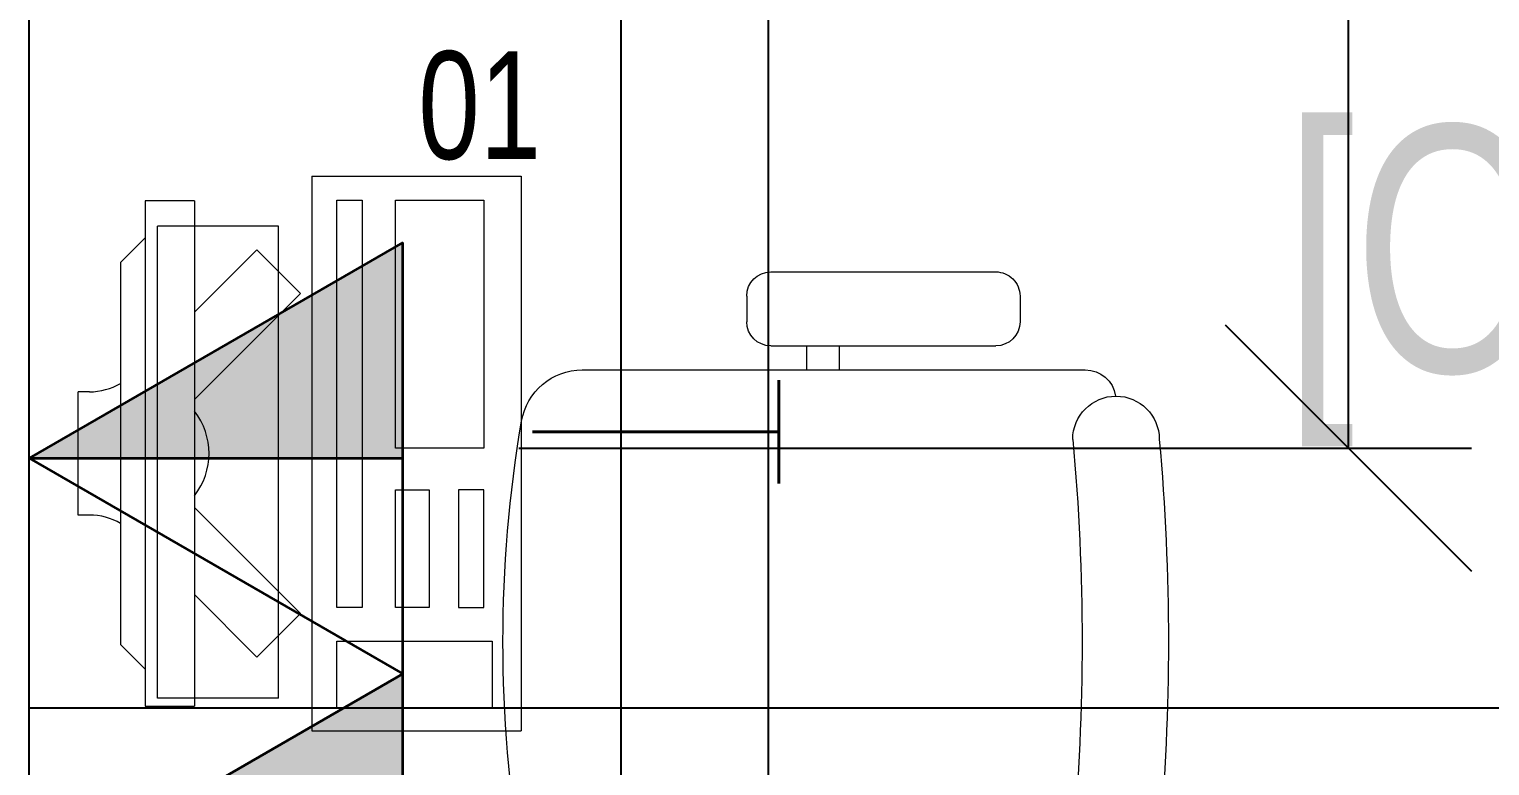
# Model space of a CAD drawing. Extents: x -560814 to 57327, y -29287 to 19916.
# Drawn here: x 29316 to 30501, y 3193 to 3791 of the extents above; entities that cross this region are included whole.
import ezdxf

# ---------------------------------------------------------------- set-up
doc = ezdxf.new("R2010")
doc.units = 0
doc.header["$LTSCALE"] = 0.25
doc.linetypes.add('DASHDOT', pattern=[25.4, 12.7, -6.35, 0, -6.35])
for name, color, linetype, lineweight in [('01-First Floor$0$72_EGR_BASE_TEXT', 252, 'Continuous', 5), ('01-First Floor$0$72_EGR_EQP_TAG', 142, 'Continuous', 5), ('01-First Floor$0$LOADING', 253, 'Continuous', 5), ('01-First Floor$0$Walls', 251, 'Continuous', 5), ('E-LITE-CLNG-CNDT', 6, 'DASHDOT', 35), ('T-DATA-DEVC-TYPE', 2, 'Continuous', 25), ('T-DATA-DIM', 251, 'DASHDOT', 25), ('T-DATA-WALL @ 100', 33, 'Continuous', 35)]:
    doc.layers.add(name, color=color, linetype=linetype, lineweight=lineweight)
doc.layers.add('01-First Floor$0$FALSE CEILING', color=251, linetype='Continuous')
doc.styles.add('01-First Floor$0$X3G_ENTITY_257CFD', font='swisscl.ttf', dxfattribs={"height": 200})
doc.styles.add('01-First Floor$0$X3G_ENTITY_9F38', font='swisscl.ttf', dxfattribs={"height": 0.2})
doc.styles.add('DC_SIMPLEX', font='SIMPLEX.shx', dxfattribs={"width": 0.7})
doc.dimstyles.new('DevCad-MM', dxfattribs={"dimscale": 0.01, "dimtxt": 2, "dimasz": 2, "dimexe": 1, "dimexo": 1, "dimgap": 0.6, "dimtad": 1, "dimdec": 0, "dimrnd": 10, "dimzin": 1, "dimdsep": 46, "dimtxsty": 'DC_SIMPLEX', "dimblk1": 'OBLIQUE', "dimblk2": 'OBLIQUE', "dimsah": 1, "dimcen": 3, "dimclrd": 256, "dimclre": 256, "dimclrt": 45, "dimadec": 0, "dimazin": 0, "dimtfac": 1, "dimtdec": 0, "dimtix": 1, "dimtmove": 2, "dimatfit": 2, "dimldrblk": 'OBLIQUE', "dimfxl": 1, "dimtolj": 1, "dimtzin": 0, "dimarcsym": 0})

# ---------------------------------------------------------------- blocks, each defined once
blk = doc.blocks.new('*U62')
blk.add_hatch(color=254).paths.add_polyline_path([(1.75, 3.031), (0, 3.031), (0, 0)])
blk.add_line((0, 0), (0, 3.031))
blk.add_lwpolyline([(1.75, 3.031), (0, 0), (-1.75, 3.031)], close=True)
at = {"layer": 'T-DATA-DEVC-TYPE', "style": 'DC_SIMPLEX', "width": 0.7, "flags": 8}
blk.add_attdef('DC_TYPE', (2.682, 5.634), '', height=2, rotation=360, dxfattribs=at)
blk = doc.blocks.new('*U61')
blk.add_hatch(color=254).paths.add_polyline_path([(1.75, 3.031), (0, 3.031), (0, 0)])
blk.add_line((0, 0), (0, 3.031))
blk.add_lwpolyline([(1.75, 3.031), (0, 0), (-1.75, 3.031)], close=True)
at = {"layer": 'T-DATA-DEVC-TYPE', "style": 'DC_SIMPLEX', "width": 0.7, "flags": 8}
blk.add_attdef('DC_TYPE', (2.682, 5.634), '', height=2, rotation=360, dxfattribs=at)
blk = doc.blocks.new('01-First Floor$0$ITCWLS1-P')
at = {"layer": '01-First Floor$0$LOADING'}
for p, q in [((-0.17, 0.45), (-0.17, 0)), ((-0.17, 0.45), (0, 0.45)), ((0, 0.45), (0, 0)), ((-0.2651, 0.43, 0), (-0.3051, 0.43, 0)), ((-0.3051, 0.43, 0), (-0.3051, 0.02, 0)), ((-0.2651, 0.43, 0), (-0.2651, 0.02, 0)), ((-0.1496, 0.4305), (-0.1291, 0.4305)), ((-0.1291, 0.4305), (-0.1291, 0.4089)), ((-0.197, 0.4094), (-0.295, 0.4094)), ((-0.295, 0.0264), (-0.295, 0.4094)), ((-0.197, 0.0264), (-0.197, 0.4094)), ((-0.3251, 0.38, 0), (-0.3051, 0.4, 0)), ((-0.3251, 0.38, 0), (-0.3251, 0.07, 0)), ((-0.3503, 0.275), (-0.3596, 0.275)), ((-0.3596, 0.175), (-0.3596, 0.275)), ((-0.3503, 0.175), (-0.3596, 0.175)), ((-0.3251, 0.07, 0), (-0.3051, 0.05, 0)), ((-0.197, 0.0264), (-0.295, 0.0264)), ((-0.3051, 0.02, 0), (-0.2651, 0.02, 0)), ((-0.17, 0), (0, 0))]:
    blk.add_line(p, q, dxfattribs=at)
at = {"layer": '01-First Floor$0$LOADING', "extrusion": (2.48281e-10, 3.18408e-10, -1)}
for p, q in [((-0.2651, 0.3395), (-0.2144, 0.3902)), ((-0.1791, 0.3548), (-0.2144, 0.3902)), ((-0.2651, 0.2688), (-0.1791, 0.3548))]:
    blk.add_line(p, q, dxfattribs=at)
at = {"layer": '01-First Floor$0$LOADING', "extrusion": (2.48281e-10, -3.18408e-10, -1)}
for p, q in [((-0.2651, 0.1812), (-0.1791, 0.0952)), ((-0.2651, 0.1105), (-0.2144, 0.0598)), ((-0.1791, 0.0952), (-0.2144, 0.0598))]:
    blk.add_line(p, q, dxfattribs=at)
at = {"layer": '01-First Floor$0$LOADING'}
for points in [[(-0.1291, 0.4089), (-0.1291, 0.1), (-0.1496, 0.1), (-0.1496, 0.4305)], [(-0.1496, 0.1), (-0.1496, 0.1), (-0.1496, 0.1), (-0.1496, 0.1), (-0.1496, 0.1), (-0.1496, 0.1), (-0.1496, 0.1), (-0.1496, 0.1), (-0.1496, 0.1)], [(-0.1496, 0.1), (-0.1496, 0.1), (-0.1496, 0.1), (-0.1496, 0.1), (-0.1496, 0.1), (-0.1496, 0.1), (-0.1496, 0.1), (-0.1496, 0.1), (-0.1496, 0.1), (-0.1496, 0.1), (-0.1496, 0.1), (-0.1496, 0.1), (-0.1496, 0.1), (-0.1496, 0.1), (-0.1496, 0.1), (-0.1496, 0.1), (-0.1496, 0.1), (-0.1496, 0.1)], [(-0.1496, 0.1), (-0.1496, 0.1), (-0.1496, 0.1), (-0.1496, 0.1), (-0.1496, 0.1), (-0.1496, 0.1), (-0.1496, 0.1), (-0.1496, 0.1), (-0.1496, 0.1), (-0.1496, 0.1)], [(-0.1496, 0.1), (-0.1496, 0.1), (-0.1496, 0.1), (-0.1496, 0.1), (-0.1496, 0.1), (-0.1496, 0.1), (-0.1496, 0.1)], [(-0.1496, 0.1), (-0.1496, 0.1), (-0.1496, 0.1), (-0.1496, 0.1), (-0.1496, 0.1), (-0.1496, 0.1), (-0.1496, 0.1), (-0.1496, 0.1), (-0.1496, 0.1), (-0.1496, 0.1)], [(-0.1496, 0.1), (-0.1496, 0.1), (-0.1496, 0.1), (-0.1496, 0.1), (-0.1496, 0.1), (-0.1496, 0.1), (-0.1496, 0.1), (-0.1496, 0.1), (-0.1496, 0.1), (-0.1496, 0.1), (-0.1496, 0.1), (-0.1496, 0.1), (-0.1496, 0.1), (-0.1496, 0.1), (-0.1496, 0.1)], [(-0.1496, 0.1), (-0.1496, 0.1), (-0.1496, 0.1), (-0.1496, 0.1), (-0.1496, 0.1), (-0.1496, 0.1), (-0.1496, 0.1), (-0.1496, 0.1), (-0.1496, 0.1), (-0.1496, 0.1)], [(-0.1496, 0.1), (-0.1496, 0.1), (-0.1496, 0.1), (-0.1496, 0.1), (-0.1496, 0.1), (-0.1496, 0.1), (-0.1496, 0.1), (-0.1496, 0.1), (-0.1496, 0.1), (-0.1496, 0.1)], [(-0.1496, 0.1), (-0.1496, 0.1), (-0.1496, 0.1), (-0.1496, 0.1), (-0.1496, 0.1), (-0.1496, 0.1), (-0.1496, 0.1), (-0.1496, 0.1), (-0.1496, 0.1), (-0.1496, 0.1), (-0.1496, 0.1), (-0.1496, 0.1), (-0.1496, 0.1), (-0.1496, 0.1), (-0.1496, 0.1), (-0.1496, 0.1), (-0.1496, 0.1), (-0.1496, 0.1), (-0.1496, 0.1), (-0.1496, 0.1), (-0.1496, 0.1), (-0.1496, 0.1), (-0.1496, 0.1), (-0.1496, 0.1), (-0.1496, 0.1), (-0.1496, 0.1), (-0.1496, 0.1), (-0.1496, 0.1), (-0.1496, 0.1), (-0.1496, 0.1), (-0.1496, 0.1), (-0.1496, 0.1), (-0.1496, 0.1), (-0.1496, 0.1), (-0.1496, 0.1), (-0.1496, 0.1), (-0.1496, 0.1), (-0.1496, 0.1), (-0.1496, 0.1), (-0.1496, 0.1), (-0.1496, 0.1), (-0.1496, 0.1), (-0.1496, 0.1), (-0.1496, 0.1), (-0.1496, 0.1), (-0.1496, 0.1), (-0.1496, 0.1), (-0.1496, 0.1), (-0.1496, 0.1), (-0.1496, 0.1), (-0.1496, 0.1), (-0.1496, 0.1), (-0.1496, 0.1), (-0.1496, 0.1)], [(-0.1496, 0.1), (-0.1496, 0.1), (-0.1496, 0.1), (-0.1496, 0.1), (-0.1496, 0.1), (-0.1496, 0.1), (-0.1496, 0.1), (-0.1496, 0.1), (-0.1496, 0.1), (-0.1496, 0.1), (-0.1496, 0.1), (-0.1496, 0.1), (-0.1496, 0.1), (-0.1496, 0.1), (-0.1496, 0.1), (-0.1496, 0.1), (-0.1496, 0.1), (-0.1496, 0.1), (-0.1496, 0.1), (-0.1496, 0.1), (-0.1496, 0.1), (-0.1496, 0.1), (-0.1496, 0.1), (-0.1496, 0.1), (-0.1496, 0.1), (-0.1496, 0.1), (-0.1496, 0.1), (-0.1496, 0.1), (-0.1496, 0.1), (-0.1496, 0.1), (-0.1496, 0.1), (-0.1496, 0.1), (-0.1496, 0.1), (-0.1496, 0.1), (-0.1496, 0.1), (-0.1496, 0.1), (-0.1496, 0.1), (-0.1496, 0.1), (-0.1496, 0.1), (-0.1496, 0.1), (-0.1496, 0.1), (-0.1496, 0.1), (-0.1496, 0.1), (-0.1496, 0.1), (-0.1496, 0.1), (-0.1496, 0.1), (-0.1496, 0.1), (-0.1496, 0.1), (-0.1496, 0.1), (-0.1496, 0.1), (-0.1496, 0.1), (-0.1496, 0.1), (-0.1496, 0.1), (-0.1496, 0.1), (-0.1496, 0.1), (-0.1496, 0.1), (-0.1496, 0.1), (-0.1496, 0.1), (-0.1496, 0.1), (-0.1496, 0.1), (-0.1496, 0.1), (-0.1496, 0.1), (-0.1496, 0.1), (-0.1496, 0.1), (-0.1496, 0.1), (-0.1496, 0.1), (-0.1496, 0.1), (-0.1496, 0.1), (-0.1496, 0.1), (-0.1496, 0.1), (-0.1496, 0.1), (-0.1496, 0.1), (-0.1496, 0.1), (-0.1496, 0.1), (-0.1496, 0.1), (-0.1496, 0.1), (-0.1496, 0.1), (-0.1496, 0.1), (-0.1496, 0.1), (-0.1496, 0.1), (-0.1496, 0.1), (-0.1496, 0.1), (-0.1496, 0.1), (-0.1496, 0.1), (-0.1496, 0.1), (-0.1496, 0.1), (-0.1496, 0.1), (-0.1496, 0.1), (-0.1496, 0.1)], [(-0.1496, 0.1), (-0.1496, 0.1), (-0.1496, 0.1), (-0.1496, 0.1), (-0.1496, 0.1), (-0.1496, 0.1), (-0.1496, 0.1), (-0.1496, 0.1), (-0.1496, 0.1), (-0.1496, 0.1), (-0.1496, 0.1), (-0.1496, 0.1)], [(-0.1496, 0.1), (-0.1496, 0.1), (-0.1496, 0.1), (-0.1496, 0.1), (-0.1496, 0.1), (-0.1496, 0.1), (-0.1496, 0.1)], [(-0.1496, 0.1), (-0.1496, 0.1), (-0.1496, 0.1), (-0.1496, 0.1), (-0.1496, 0.1), (-0.1496, 0.1), (-0.1496, 0.1), (-0.1496, 0.1), (-0.1496, 0.1), (-0.1496, 0.1), (-0.1496, 0.1), (-0.1496, 0.1), (-0.1496, 0.1), (-0.1496, 0.1), (-0.1496, 0.1), (-0.1496, 0.1), (-0.1496, 0.1)], [(-0.1496, 0.1), (-0.1496, 0.1), (-0.1496, 0.1), (-0.1496, 0.1), (-0.1496, 0.1), (-0.1496, 0.1), (-0.1496, 0.1), (-0.1496, 0.1), (-0.1496, 0.1), (-0.1496, 0.1), (-0.1496, 0.1), (-0.1496, 0.1), (-0.1496, 0.1), (-0.1496, 0.1), (-0.1496, 0.1), (-0.1496, 0.1), (-0.1496, 0.1), (-0.1496, 0.1), (-0.1496, 0.1), (-0.1496, 0.1), (-0.1496, 0.1), (-0.1496, 0.1), (-0.1496, 0.1), (-0.1496, 0.1), (-0.1496, 0.1), (-0.1496, 0.1), (-0.1496, 0.1), (-0.1496, 0.1), (-0.1496, 0.1), (-0.1496, 0.1), (-0.1496, 0.1), (-0.1496, 0.1), (-0.1496, 0.1), (-0.1496, 0.1), (-0.1496, 0.1), (-0.1496, 0.1), (-0.1496, 0.1), (-0.1496, 0.1), (-0.1496, 0.1), (-0.1496, 0.1), (-0.1496, 0.1), (-0.1496, 0.1), (-0.1496, 0.1), (-0.1496, 0.1), (-0.1496, 0.1), (-0.1496, 0.1), (-0.1496, 0.1), (-0.1496, 0.1), (-0.1496, 0.1), (-0.1496, 0.1), (-0.1496, 0.1), (-0.1496, 0.1), (-0.1496, 0.1), (-0.1496, 0.1), (-0.1496, 0.1), (-0.1496, 0.1), (-0.1496, 0.1), (-0.1496, 0.1), (-0.1496, 0.1), (-0.1496, 0.1), (-0.1496, 0.1), (-0.1496, 0.1), (-0.1496, 0.1), (-0.1496, 0.1), (-0.1496, 0.1), (-0.1496, 0.1), (-0.1496, 0.1), (-0.1496, 0.1), (-0.1496, 0.1), (-0.1496, 0.1), (-0.1496, 0.1), (-0.1496, 0.1), (-0.1496, 0.1), (-0.1496, 0.1), (-0.1496, 0.1), (-0.1496, 0.1), (-0.1496, 0.1), (-0.1496, 0.1), (-0.1496, 0.1), (-0.1496, 0.1), (-0.1496, 0.1), (-0.1496, 0.1), (-0.1496, 0.1), (-0.1496, 0.1), (-0.1496, 0.1), (-0.1496, 0.1), (-0.1496, 0.1), (-0.1496, 0.1), (-0.1496, 0.1), (-0.1496, 0.1), (-0.1496, 0.1), (-0.1496, 0.1), (-0.1496, 0.1), (-0.1496, 0.1), (-0.1496, 0.1), (-0.1496, 0.1), (-0.1496, 0.1), (-0.1496, 0.1), (-0.1496, 0.1), (-0.1496, 0.1), (-0.1496, 0.1), (-0.1496, 0.1), (-0.1496, 0.1), (-0.1496, 0.1), (-0.1496, 0.1), (-0.1496, 0.1), (-0.1496, 0.1), (-0.1496, 0.1), (-0.1496, 0.1), (-0.1496, 0.1), (-0.1496, 0.1)], [(-0.1496, 0.1), (-0.1496, 0.1), (-0.1496, 0.1), (-0.1496, 0.1), (-0.1496, 0.1), (-0.1496, 0.1), (-0.1496, 0.1), (-0.1496, 0.1)]]:
    blk.add_lwpolyline(points, dxfattribs=at)
for points in [[(-0.1019, 0.4305), (-0.0304, 0.4305), (-0.0304, 0.2294), (-0.1019, 0.2294)], [(-0.1019, 0.1954), (-0.0747, 0.1954), (-0.0747, 0.1), (-0.1019, 0.1)], [(-0.0304, 0.1954), (-0.0508, 0.1954), (-0.0508, 0.1), (-0.0304, 0.1)], [(-0.1496, 0.1), (-0.1496, 0.1), (-0.1496, 0.1), (-0.1496, 0.1), (-0.1496, 0.1), (-0.1496, 0.1), (-0.1496, 0.1), (-0.1496, 0.1), (-0.1496, 0.1), (-0.1496, 0.1), (-0.1496, 0.1), (-0.1496, 0.1), (-0.1496, 0.1), (-0.1496, 0.1), (-0.1496, 0.1), (-0.1496, 0.1), (-0.1496, 0.1), (-0.1496, 0.1), (-0.1496, 0.1), (-0.1496, 0.1), (-0.1496, 0.1), (-0.1496, 0.1), (-0.1496, 0.1), (-0.1496, 0.1), (-0.1496, 0.1), (-0.1496, 0.1), (-0.1496, 0.1), (-0.1496, 0.1), (-0.1496, 0.1), (-0.1496, 0.1), (-0.1496, 0.1), (-0.1496, 0.1), (-0.1496, 0.1), (-0.1496, 0.1), (-0.1496, 0.1), (-0.1496, 0.1), (-0.1496, 0.1), (-0.1496, 0.1), (-0.1496, 0.1), (-0.1496, 0.1), (-0.1496, 0.1), (-0.1496, 0.1), (-0.1496, 0.1), (-0.1496, 0.1), (-0.1496, 0.1), (-0.1496, 0.1), (-0.1496, 0.1), (-0.1496, 0.1), (-0.1496, 0.1), (-0.1496, 0.1), (-0.1496, 0.1), (-0.1496, 0.1), (-0.1496, 0.1), (-0.1496, 0.1), (-0.1496, 0.1), (-0.1496, 0.1), (-0.1496, 0.1), (-0.1496, 0.1), (-0.1496, 0.1), (-0.1496, 0.1), (-0.1496, 0.1), (-0.1496, 0.1), (-0.1496, 0.1), (-0.1496, 0.1), (-0.1496, 0.1), (-0.1496, 0.1), (-0.1496, 0.1), (-0.1496, 0.1), (-0.1496, 0.1), (-0.1496, 0.1), (-0.1496, 0.1), (-0.1496, 0.1), (-0.1496, 0.1), (-0.1496, 0.1), (-0.1496, 0.1), (-0.1496, 0.1), (-0.1496, 0.1), (-0.1496, 0.1), (-0.1496, 0.1), (-0.1496, 0.1), (-0.1496, 0.1), (-0.1496, 0.1), (-0.1496, 0.1), (-0.1496, 0.1), (-0.1496, 0.1), (-0.1496, 0.1), (-0.1496, 0.1), (-0.1496, 0.1), (-0.1496, 0.1), (-0.1496, 0.1), (-0.1496, 0.1), (-0.1496, 0.1), (-0.1496, 0.1), (-0.1496, 0.1), (-0.1496, 0.1), (-0.1496, 0.1), (-0.1496, 0.1), (-0.1496, 0.1), (-0.1496, 0.1), (-0.1496, 0.1), (-0.1496, 0.1), (-0.1496, 0.1), (-0.1496, 0.1), (-0.1496, 0.1), (-0.1496, 0.1), (-0.1496, 0.1), (-0.1496, 0.1), (-0.1496, 0.1), (-0.1496, 0.1), (-0.1496, 0.1), (-0.1496, 0.1), (-0.1496, 0.1), (-0.1496, 0.1), (-0.1496, 0.1), (-0.1496, 0.1), (-0.1496, 0.1), (-0.1496, 0.1), (-0.1496, 0.1), (-0.1496, 0.1), (-0.1496, 0.1), (-0.1496, 0.1), (-0.1496, 0.1), (-0.1496, 0.1), (-0.1496, 0.1), (-0.1496, 0.1), (-0.1496, 0.1), (-0.1496, 0.1), (-0.1496, 0.1), (-0.1496, 0.1), (-0.1496, 0.1), (-0.1496, 0.1), (-0.1496, 0.1), (-0.1496, 0.1), (-0.1496, 0.1), (-0.1496, 0.1), (-0.1496, 0.1), (-0.1496, 0.1), (-0.1496, 0.1), (-0.1496, 0.1), (-0.1496, 0.1), (-0.1496, 0.1), (-0.1496, 0.1), (-0.1496, 0.1), (-0.1496, 0.1), (-0.1496, 0.1), (-0.1496, 0.1), (-0.1496, 0.1), (-0.1496, 0.1), (-0.1496, 0.1), (-0.1496, 0.1), (-0.1496, 0.1), (-0.1496, 0.1), (-0.1496, 0.1), (-0.1496, 0.1), (-0.1496, 0.1), (-0.1496, 0.1), (-0.1496, 0.1), (-0.1496, 0.1), (-0.1496, 0.1), (-0.1496, 0.1), (-0.1496, 0.1), (-0.1496, 0.1), (-0.1496, 0.1), (-0.1496, 0.1), (-0.1496, 0.1), (-0.1496, 0.1), (-0.1496, 0.1), (-0.1496, 0.1), (-0.1496, 0.1), (-0.1496, 0.1), (-0.1496, 0.1), (-0.1496, 0.1), (-0.1496, 0.1), (-0.1496, 0.1), (-0.1496, 0.1), (-0.1496, 0.1), (-0.1496, 0.1), (-0.1496, 0.1), (-0.1496, 0.1), (-0.1496, 0.1), (-0.1496, 0.1), (-0.1496, 0.1), (-0.1496, 0.1), (-0.1496, 0.1), (-0.1496, 0.1), (-0.1496, 0.1), (-0.1496, 0.1), (-0.1496, 0.1), (-0.1496, 0.1), (-0.1496, 0.1), (-0.1496, 0.1), (-0.1496, 0.1), (-0.1496, 0.1), (-0.1496, 0.1), (-0.1496, 0.1), (-0.1496, 0.1), (-0.1496, 0.1), (-0.1496, 0.1), (-0.1496, 0.1), (-0.1496, 0.1), (-0.1496, 0.1), (-0.1496, 0.1), (-0.1496, 0.1), (-0.1496, 0.1), (-0.1496, 0.1), (-0.1496, 0.1), (-0.1496, 0.1), (-0.1496, 0.1), (-0.1496, 0.1), (-0.1496, 0.1), (-0.1496, 0.1), (-0.1496, 0.1), (-0.1496, 0.1), (-0.1496, 0.1), (-0.1496, 0.1), (-0.1496, 0.1), (-0.1496, 0.1), (-0.1496, 0.1), (-0.1496, 0.1), (-0.1496, 0.1), (-0.1496, 0.1), (-0.1496, 0.1), (-0.1496, 0.1), (-0.1496, 0.1), (-0.1496, 0.1), (-0.1496, 0.1), (-0.1496, 0.1), (-0.1496, 0.1), (-0.1496, 0.1), (-0.1496, 0.1), (-0.1496, 0.1), (-0.1496, 0.1), (-0.1496, 0.1), (-0.1496, 0.1), (-0.1496, 0.1), (-0.1496, 0.1), (-0.1496, 0.1), (-0.1496, 0.1), (-0.1496, 0.1), (-0.1496, 0.1), (-0.1496, 0.1), (-0.1496, 0.1), (-0.1496, 0.1), (-0.1496, 0.1), (-0.1496, 0.1), (-0.1496, 0.1), (-0.1496, 0.1), (-0.1496, 0.1), (-0.1496, 0.1), (-0.1496, 0.1), (-0.1496, 0.1), (-0.1496, 0.1), (-0.1496, 0.1), (-0.1496, 0.1), (-0.1496, 0.1), (-0.1496, 0.1), (-0.1496, 0.1), (-0.1496, 0.1), (-0.1496, 0.1), (-0.1496, 0.1), (-0.1496, 0.1), (-0.1496, 0.1), (-0.1496, 0.1), (-0.1496, 0.1), (-0.1496, 0.1), (-0.1496, 0.1), (-0.1496, 0.1), (-0.1496, 0.1), (-0.1496, 0.1), (-0.1496, 0.1), (-0.1496, 0.1), (-0.1496, 0.1), (-0.1496, 0.1), (-0.1496, 0.1), (-0.1496, 0.1), (-0.1496, 0.1), (-0.1496, 0.1)], [(-0.1496, 0.1), (-0.1496, 0.1), (-0.1496, 0.1), (-0.1496, 0.1), (-0.1496, 0.1), (-0.1496, 0.1), (-0.1496, 0.1), (-0.1496, 0.1), (-0.1496, 0.1), (-0.1496, 0.1), (-0.1496, 0.1), (-0.1496, 0.1), (-0.1496, 0.1), (-0.1496, 0.1), (-0.1496, 0.1), (-0.1496, 0.1), (-0.1496, 0.1), (-0.1496, 0.1), (-0.1496, 0.1), (-0.1496, 0.1), (-0.1496, 0.1), (-0.1496, 0.1), (-0.1496, 0.1), (-0.1496, 0.1), (-0.1496, 0.1), (-0.1496, 0.1), (-0.1496, 0.1), (-0.1496, 0.1), (-0.1496, 0.1), (-0.1496, 0.1), (-0.1496, 0.1), (-0.1496, 0.1), (-0.1496, 0.1), (-0.1496, 0.1), (-0.1496, 0.1), (-0.1496, 0.1), (-0.1496, 0.1), (-0.1496, 0.1), (-0.1496, 0.1), (-0.1496, 0.1), (-0.1496, 0.1), (-0.1496, 0.1), (-0.1496, 0.1), (-0.1496, 0.1), (-0.1496, 0.1), (-0.1496, 0.1), (-0.1496, 0.1), (-0.1496, 0.1), (-0.1496, 0.1), (-0.1496, 0.1), (-0.1496, 0.1), (-0.1496, 0.1), (-0.1496, 0.1), (-0.1496, 0.1), (-0.1496, 0.1), (-0.1496, 0.1), (-0.1496, 0.1), (-0.1496, 0.1), (-0.1496, 0.1), (-0.1496, 0.1), (-0.1496, 0.1), (-0.1496, 0.1), (-0.1496, 0.1), (-0.1496, 0.1), (-0.1496, 0.1), (-0.1496, 0.1), (-0.1496, 0.1), (-0.1496, 0.1), (-0.1496, 0.1), (-0.1496, 0.1), (-0.1496, 0.1), (-0.1496, 0.1), (-0.1496, 0.1), (-0.1496, 0.1), (-0.1496, 0.1), (-0.1496, 0.1), (-0.1496, 0.1), (-0.1496, 0.1), (-0.1496, 0.1), (-0.1496, 0.1), (-0.1496, 0.1), (-0.1496, 0.1), (-0.1496, 0.1), (-0.1496, 0.1), (-0.1496, 0.1), (-0.1496, 0.1), (-0.1496, 0.1), (-0.1496, 0.1), (-0.1496, 0.1), (-0.1496, 0.1), (-0.1496, 0.1), (-0.1496, 0.1), (-0.1496, 0.1), (-0.1496, 0.1), (-0.1496, 0.1), (-0.1496, 0.1), (-0.1496, 0.1), (-0.1496, 0.1), (-0.1496, 0.1), (-0.1496, 0.1), (-0.1496, 0.1), (-0.1496, 0.1), (-0.1496, 0.1), (-0.1496, 0.1), (-0.1496, 0.1), (-0.1496, 0.1), (-0.1496, 0.1), (-0.1496, 0.1), (-0.1496, 0.1), (-0.1496, 0.1), (-0.1496, 0.1), (-0.1496, 0.1), (-0.1496, 0.1), (-0.1496, 0.1), (-0.1496, 0.1), (-0.1496, 0.1), (-0.1496, 0.1), (-0.1496, 0.1), (-0.1496, 0.1), (-0.1496, 0.1), (-0.1496, 0.1), (-0.1496, 0.1), (-0.1496, 0.1), (-0.1496, 0.1), (-0.1496, 0.1), (-0.1496, 0.1), (-0.1496, 0.1), (-0.1496, 0.1), (-0.1496, 0.1), (-0.1496, 0.1), (-0.1496, 0.1), (-0.1496, 0.1), (-0.1496, 0.1), (-0.1496, 0.1), (-0.1496, 0.1), (-0.1496, 0.1), (-0.1496, 0.1), (-0.1496, 0.1), (-0.1496, 0.1), (-0.1496, 0.1), (-0.1496, 0.1), (-0.1496, 0.1), (-0.1496, 0.1), (-0.1496, 0.1), (-0.1496, 0.1), (-0.1496, 0.1), (-0.1496, 0.1), (-0.1496, 0.1), (-0.1496, 0.1), (-0.1496, 0.1), (-0.1496, 0.1), (-0.1496, 0.1), (-0.1496, 0.1), (-0.1496, 0.1), (-0.1496, 0.1), (-0.1496, 0.1), (-0.1496, 0.1), (-0.1496, 0.1), (-0.1496, 0.1), (-0.1496, 0.1), (-0.1496, 0.1), (-0.1496, 0.1), (-0.1496, 0.1), (-0.1496, 0.1), (-0.1496, 0.1), (-0.1496, 0.1), (-0.1496, 0.1), (-0.1496, 0.1), (-0.1496, 0.1), (-0.1496, 0.1), (-0.1496, 0.1), (-0.1496, 0.1), (-0.1496, 0.1), (-0.1496, 0.1), (-0.1496, 0.1), (-0.1496, 0.1), (-0.1496, 0.1), (-0.1496, 0.1), (-0.1496, 0.1), (-0.1496, 0.1), (-0.1496, 0.1), (-0.1496, 0.1), (-0.1496, 0.1), (-0.1496, 0.1), (-0.1496, 0.1), (-0.1496, 0.1), (-0.1496, 0.1), (-0.1496, 0.1), (-0.1496, 0.1), (-0.1496, 0.1), (-0.1496, 0.1), (-0.1496, 0.1), (-0.1496, 0.1), (-0.1496, 0.1), (-0.1496, 0.1), (-0.1496, 0.1), (-0.1496, 0.1), (-0.1496, 0.1), (-0.1496, 0.1), (-0.1496, 0.1), (-0.1496, 0.1), (-0.1496, 0.1), (-0.1496, 0.1), (-0.1496, 0.1), (-0.1496, 0.1), (-0.1496, 0.1), (-0.1496, 0.1), (-0.1496, 0.1), (-0.1496, 0.1), (-0.1496, 0.1), (-0.1496, 0.1), (-0.1496, 0.1), (-0.1496, 0.1), (-0.1496, 0.1)], [(-0.1496, 0.1), (-0.1496, 0.1), (-0.1496, 0.1), (-0.1496, 0.1), (-0.1496, 0.1), (-0.1496, 0.1), (-0.1496, 0.1), (-0.1496, 0.1), (-0.1496, 0.1), (-0.1496, 0.1), (-0.1496, 0.1), (-0.1496, 0.1), (-0.1496, 0.1), (-0.1496, 0.1), (-0.1496, 0.1), (-0.1496, 0.1), (-0.1496, 0.1), (-0.1496, 0.1), (-0.1496, 0.1), (-0.1496, 0.1), (-0.1496, 0.1), (-0.1496, 0.1), (-0.1496, 0.1), (-0.1496, 0.1), (-0.1496, 0.1), (-0.1496, 0.1), (-0.1496, 0.1), (-0.1496, 0.1), (-0.1496, 0.1), (-0.1496, 0.1), (-0.1496, 0.1), (-0.1496, 0.1), (-0.1496, 0.1), (-0.1496, 0.1), (-0.1496, 0.1), (-0.1496, 0.1), (-0.1496, 0.1), (-0.1496, 0.1), (-0.1496, 0.1), (-0.1496, 0.1), (-0.1496, 0.1), (-0.1496, 0.1), (-0.1496, 0.1), (-0.1496, 0.1), (-0.1496, 0.1), (-0.1496, 0.1), (-0.1496, 0.1), (-0.1496, 0.1), (-0.1496, 0.1), (-0.1496, 0.1), (-0.1496, 0.1), (-0.1496, 0.1), (-0.1496, 0.1), (-0.1496, 0.1), (-0.1496, 0.1), (-0.1496, 0.1), (-0.1496, 0.1), (-0.1496, 0.1), (-0.1496, 0.1), (-0.1496, 0.1), (-0.1496, 0.1), (-0.1496, 0.1), (-0.1496, 0.1), (-0.1496, 0.1), (-0.1496, 0.1), (-0.1496, 0.1), (-0.1496, 0.1), (-0.1496, 0.1), (-0.1496, 0.1), (-0.1496, 0.1), (-0.1496, 0.1), (-0.1496, 0.1), (-0.1496, 0.1), (-0.1496, 0.1), (-0.1496, 0.1), (-0.1496, 0.1), (-0.1496, 0.1), (-0.1496, 0.1), (-0.1496, 0.1), (-0.1496, 0.1), (-0.1496, 0.1), (-0.1496, 0.1), (-0.1496, 0.1), (-0.1496, 0.1), (-0.1496, 0.1), (-0.1496, 0.1), (-0.1496, 0.1), (-0.1496, 0.1), (-0.1496, 0.1), (-0.1496, 0.1), (-0.1496, 0.1), (-0.1496, 0.1), (-0.1496, 0.1), (-0.1496, 0.1), (-0.1496, 0.1), (-0.1496, 0.1), (-0.1496, 0.1), (-0.1496, 0.1), (-0.1496, 0.1), (-0.1496, 0.1), (-0.1496, 0.1), (-0.1496, 0.1), (-0.1496, 0.1), (-0.1496, 0.1), (-0.1496, 0.1), (-0.1496, 0.1), (-0.1496, 0.1), (-0.1496, 0.1), (-0.1496, 0.1), (-0.1496, 0.1), (-0.1496, 0.1), (-0.1496, 0.1), (-0.1496, 0.1), (-0.1496, 0.1), (-0.1496, 0.1), (-0.1496, 0.1), (-0.1496, 0.1), (-0.1496, 0.1), (-0.1496, 0.1), (-0.1496, 0.1), (-0.1496, 0.1), (-0.1496, 0.1), (-0.1496, 0.1), (-0.1496, 0.1), (-0.1496, 0.1), (-0.1496, 0.1), (-0.1496, 0.1), (-0.1496, 0.1), (-0.1496, 0.1), (-0.1496, 0.1), (-0.1496, 0.1), (-0.1496, 0.1), (-0.1496, 0.1), (-0.1496, 0.1), (-0.1496, 0.1), (-0.1496, 0.1), (-0.1496, 0.1), (-0.1496, 0.1), (-0.1496, 0.1), (-0.1496, 0.1), (-0.1496, 0.1), (-0.1496, 0.1), (-0.1496, 0.1), (-0.1496, 0.1), (-0.1496, 0.1), (-0.1496, 0.1), (-0.1496, 0.1), (-0.1496, 0.1), (-0.1496, 0.1), (-0.1496, 0.1), (-0.1496, 0.1), (-0.1496, 0.1), (-0.1496, 0.1), (-0.1496, 0.1), (-0.1496, 0.1), (-0.1496, 0.1), (-0.1496, 0.1), (-0.1496, 0.1), (-0.1496, 0.1), (-0.1496, 0.1), (-0.1496, 0.1), (-0.1496, 0.1), (-0.1496, 0.1), (-0.1496, 0.1), (-0.1496, 0.1), (-0.1496, 0.1), (-0.1496, 0.1), (-0.1496, 0.1), (-0.1496, 0.1), (-0.1496, 0.1), (-0.1496, 0.1), (-0.1496, 0.1), (-0.1496, 0.1), (-0.1496, 0.1), (-0.1496, 0.1), (-0.1496, 0.1), (-0.1496, 0.1), (-0.1496, 0.1), (-0.1496, 0.1), (-0.1496, 0.1), (-0.1496, 0.1), (-0.1496, 0.1), (-0.1496, 0.1), (-0.1496, 0.1), (-0.1496, 0.1), (-0.1496, 0.1), (-0.1496, 0.1), (-0.1496, 0.1), (-0.1496, 0.1), (-0.1496, 0.1), (-0.1496, 0.1), (-0.1496, 0.1), (-0.1496, 0.1), (-0.1496, 0.1), (-0.1496, 0.1), (-0.1496, 0.1), (-0.1496, 0.1), (-0.1496, 0.1), (-0.1496, 0.1), (-0.1496, 0.1), (-0.1496, 0.1), (-0.1496, 0.1), (-0.1496, 0.1), (-0.1496, 0.1), (-0.1496, 0.1), (-0.1496, 0.1), (-0.1496, 0.1), (-0.1496, 0.1), (-0.1496, 0.1), (-0.1496, 0.1), (-0.1496, 0.1), (-0.1496, 0.1), (-0.1496, 0.1), (-0.1496, 0.1), (-0.1496, 0.1), (-0.1496, 0.1), (-0.1496, 0.1), (-0.1496, 0.1), (-0.1496, 0.1)], [(-0.1496, 0.0727), (-0.0236, 0.0727), (-0.0236, 0.0182), (-0.1496, 0.0182)]]:
    blk.add_lwpolyline(points, close=True, dxfattribs=at)
for centre, radius, start, end in [((-0.3503, 0.325), 0.05, 270, 300.3093), ((-0.3089, 0.225), 0.0556, 321.9431, 38.0569), ((-0.3503, 0.125), 0.05, 59.6907, 90)]:
    blk.add_arc(centre, radius, start, end, dxfattribs=at)
blk = doc.blocks.new('01-First Floor$0$GF21018-P')
at = {"color": 0}
for p, q in [((-0.2207, 0.4756), (-0.2207, 0.0675)), ((-0.2806, 0.3422), (-0.2598, 0.3422)), ((-0.3002, 0.3226), (-0.3002, 0.14)), ((-0.2402, 0.3226), (-0.2402, 0.14)), ((-0.2402, 0.2937), (-0.2207, 0.2937)), ((-0.2402, 0.2671), (-0.2207, 0.2671)), ((-0.2806, 0.1204), (-0.2598, 0.1204))]:
    blk.add_line(p, q, dxfattribs=at)
for centre, radius, start, end in [((-0.0001, -0.5295), 1.0695, 80.3671, 99.6329), ((-0.1707, 0.4756), 0.05, 99.6329, 180), ((-0.2806, 0.3226), 0.0196, 90, 180), ((-0.2598, 0.3226), 0.0196, 360, 90), ((-0.2806, 0.14), 0.0196, 180, 270), ((-0.2598, 0.14), 0.0196, 270, 360), ((-0.1643, 0.0425), 0.0351, 90, 270), ((0, 1.8467), 1.7767, 264.6946, 275.3053), ((-0.1957, 0.0675), 0.025, 180, 261.4721), ((0, 1.8314), 1.8314, 264.8532, 275.147)]:
    blk.add_arc(centre, radius, start, end, dxfattribs=at)
blk = doc.blocks.new('01-First Floor')
at = {"layer": '01-First Floor$0$FALSE CEILING', "linetype": 'Continuous'}
for p, q in [((29915.6, 1440), (29915.6, 5000)), ((29315.6, 3240), (32976, 3240))]:
    blk.add_line(p, q, dxfattribs=at)
at = {"layer": '01-First Floor$0$FALSE CEILING'}
blk.add_line((29795.6, 4520, -0.1), (29795.6, 2619.1, -0.1), dxfattribs=at)
blk.add_lwpolyline([(29315.6, 5000), (32976, 5000), (32976, 1440), (29315.6, 1440)], close=True, dxfattribs=at)
at = {"layer": '01-First Floor$0$LOADING'}
blk.add_line((29795.6, 4520, -0.1), (29795.6, 2619.1, -0.1), dxfattribs=at)
at = {"layer": '01-First Floor$0$Walls'}
blk.add_line((29315.6, 2540), (29315.6, 5000), dxfattribs=at)
at = {"layer": '01-First Floor$0$LOADING', "extrusion": (8.01373e-06, 1.93988e-16, 1), "xscale": 1000.000000000011, "yscale": 1000.000000000011, "zscale": 1000.000000000011}
blk.add_blockref('01-First Floor$0$ITCWLS1-P', (29714.8, 3221.5, 0.1), dxfattribs=at)
at = {"layer": '01-First Floor$0$LOADING', "extrusion": (7.77426e-06, 2.24021e-05, 1), "xscale": -1000, "yscale": 1000.000000000001, "zscale": 1000.000000000001, "rotation": 90.00141075505212}
blk.add_blockref('01-First Floor$0$GF21018-P', (30240, 3293.6, 0.2), dxfattribs=at)
at = {"layer": '01-First Floor$0$72_EGR_BASE_TEXT', "insert": (30789.5, 3712.5), "char_height": 200, "attachment_point": 2, "style": '01-First Floor$0$X3G_ENTITY_9F38'}
blk.add_mtext('[OPDF52]', dxfattribs=at)
at = {"layer": '01-First Floor$0$72_EGR_EQP_TAG', "insert": (29681.2, 3772.8, -0.1), "char_height": 87.47, "attachment_point": 2, "style": '01-First Floor$0$X3G_ENTITY_257CFD'}
blk.add_mtext('01', dxfattribs=at)
blk = doc.blocks.new('_OBLIQUE')
at = {"color": 0, "linetype": 'ByBlock'}
blk.add_line((-0.5, -0.5), (0.5, 0.5), dxfattribs=at)
blk = doc.blocks.new('*D155')
at = {"layer": 'Defpoints', "color": 0, "linetype": 'Continuous', "transparency": 16777216}
for p in [(29612.9, 5000), (30386.1, 5000), (29612.9, 3450.9, -0.1)]:
    blk.add_point(p, dxfattribs=at)
at = {"layer": 'T-DATA-DIM', "linetype": 'Continuous', "lineweight": -2, "transparency": 16777216}
for p, q in [((29712.9, 5000), (30486.1, 5000)), ((30386.1, 3450.9), (30386.1, 5000)), ((29712.9, 3450.9), (30486.1, 3450.9))]:
    blk.add_line(p, q, dxfattribs=at)
at = {"layer": 'T-DATA-DIM', "linetype": 'Continuous', "lineweight": -2, "transparency": 16777216, "xscale": 200, "yscale": 200, "zscale": 200}
for p, rotation in [((30386.1, 5000), 90), ((30386.1, 3450.9), 270)]:
    blk.add_blockref('_OBLIQUE', p, dxfattribs=dict(at, rotation=rotation))
at = {"layer": 'T-DATA-DIM', "color": 45, "linetype": 'Continuous', "transparency": 16777216, "insert": (30226.1, 4225.5), "char_height": 200, "attachment_point": 5, "rotation": 90, "style": 'DC_SIMPLEX'}
blk.add_mtext('\\A1;1550', dxfattribs=at)

msp = doc.modelspace()

# ---------------------------------------------------------------- block references
at = {"layer": 'E-LITE-CLNG-CNDT'}
msp.add_blockref('01-First Floor', (0, 0), dxfattribs=at)
at = {"layer": 'T-DATA-WALL @ 100'}
ref = msp.add_blockref('*U61', (29315.6, 3442.6), dxfattribs=dict(at, xscale=-100, yscale=100, zscale=100, rotation=270))
ref.add_attrib('DC_TYPE', 'T', (29724, 3512), dxfattribs={"layer": 'T-DATA-DEVC-TYPE', "height": 200, "rotation": 270, "style": 'DC_SIMPLEX', "width": 0.7, "flags": 8})
ref = msp.add_blockref('*U62', (29315.6, 3092.6), dxfattribs=dict(at, xscale=-100, yscale=100, zscale=100, rotation=270))
ref.add_attrib('DC_TYPE', 'D', (29683.4, 2991.3, 0), dxfattribs={"layer": 'T-DATA-DEVC-TYPE', "height": 200, "rotation": 270, "style": 'DC_SIMPLEX', "width": 0.7, "flags": 8})

# ---------------------------------------------------------------- dimensions: what is measured, and where the dimension line sits
at = {"layer": 'T-DATA-DIM', "linetype": 'Continuous'}
dim = msp.add_linear_dim(base=(30386.1, 5000), p1=(29612.9, 3450.9, -0.1), p2=(29612.9, 5000), angle=90, dimstyle='DevCad-MM', dxfattribs=at)
dim.commit()
dim.dimension.update_dxf_attribs({"geometry": '*D155', "text_midpoint": (30226.1, 4225.5)})

doc.saveas('drawing.dxf')
